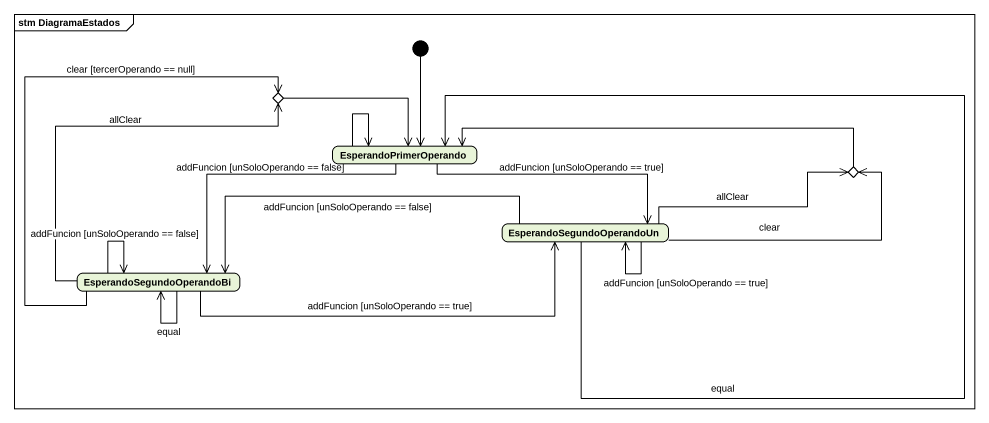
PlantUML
@startuml
mainframe stm DiagramaEstados
hide empty description
state choice1 <<choice>>
state EsperandoPrimerOperando
state choice2 <<choice>>
state EsperandoSegundoOperandoUn
state EsperandoSegundoOperandoBi
[*] --> EsperandoPrimerOperando
choice1 -right-> EsperandoPrimerOperando
EsperandoPrimerOperando --> EsperandoPrimerOperando
EsperandoPrimerOperando -right-> EsperandoSegundoOperandoUn : addFuncion [unSoloOperando == true]
EsperandoPrimerOperando -left-> EsperandoSegundoOperandoBi : addFuncion [unSoloOperando == false]
choice2 -left-> EsperandoPrimerOperando
EsperandoSegundoOperandoUn -left-> EsperandoPrimerOperando : equal
EsperandoSegundoOperandoUn -right-> choice2 : clear
EsperandoSegundoOperandoUn -right-> choice2 : allClear
EsperandoSegundoOperandoUn --> EsperandoSegundoOperandoUn : addFuncion [unSoloOperando == true]
EsperandoSegundoOperandoUn -left-> EsperandoSegundoOperandoBi : addFuncion [unSoloOperando == false]
EsperandoSegundoOperandoBi -up-> choice1 : allClear
EsperandoSegundoOperandoBi -up-> choice1 : clear [tercerOperando == null]
EsperandoSegundoOperandoBi -right-> EsperandoSegundoOperandoUn : addFuncion [unSoloOperando == true]
EsperandoSegundoOperandoBi --> EsperandoSegundoOperandoBi : addFuncion [unSoloOperando == false]
EsperandoSegundoOperandoBi --> EsperandoSegundoOperandoBi : equal
@enduml
